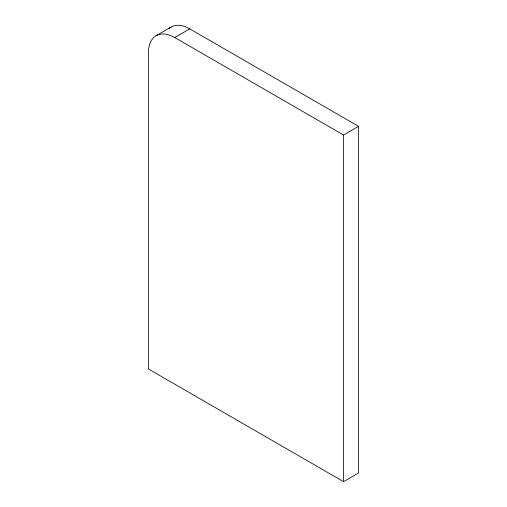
<?xml version="1.0" encoding="UTF-8"?>
<svg xmlns="http://www.w3.org/2000/svg" width="507" height="507" viewBox="0 0 507 507"><rect width="100%" height="100%" fill="white"/><g stroke="black" fill="none" stroke-linecap="round" stroke-linejoin="round"><path stroke-width="0.76" d="M156.137 35.699L171.144 27.029M174.731 37.537L189.738 28.874L358.569 126.344L358.569 472.987L343.556 481.65L148.431 368.995L148.431 52.722A37.195 21.471 60 0 1 174.731 37.537L343.556 135.014L358.569 126.344M343.556 135.014L343.556 481.65M168.875 28.709A37.195 21.471 60 0 1 189.738 28.874"/></g></svg>
